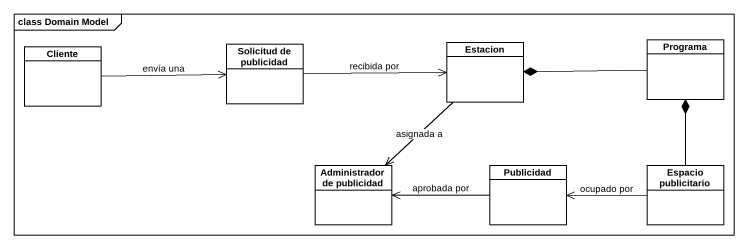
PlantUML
@startuml
mainframe class Domain Model
hide circle
hide empty members
class Estacion
class Programa
class Cliente
class "Solicitud de publicidad" as Solicitud_de_publicidad
class "Administrador de publicidad" as Administrador_de_publicidad
class Publicidad
class "Espacio publicitario" as Espacio_publicitario
Estacion --> Administrador_de_publicidad : asignada a
Programa -left-* Estacion
Cliente -right-> Solicitud_de_publicidad : envía una
Solicitud_de_publicidad -right-> Estacion : recibida por
Publicidad -left-> Administrador_de_publicidad : aprobada por
Espacio_publicitario -up-* Programa
Espacio_publicitario -left-> Publicidad : ocupado por
@enduml
